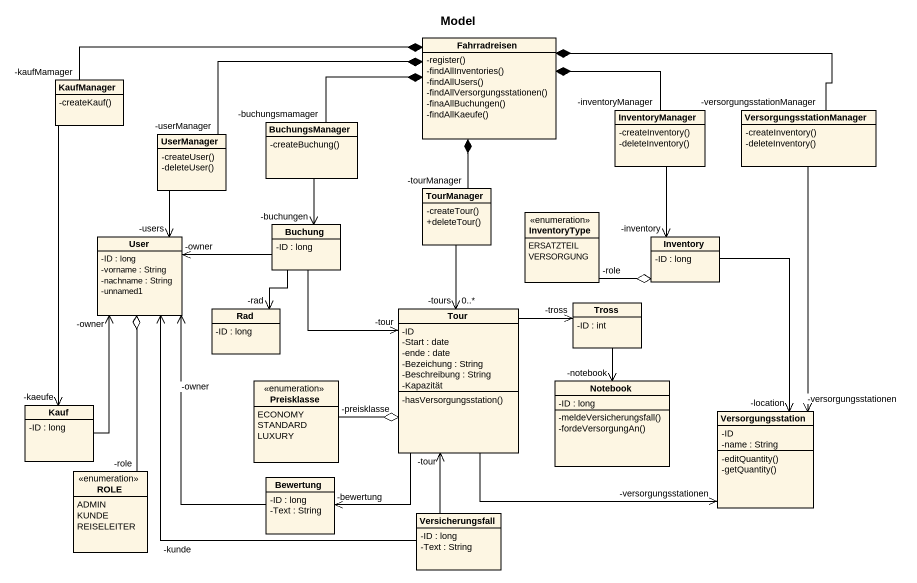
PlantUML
@startuml
title Model
hide circle
hide empty members
skinparam classAttributeIconSize 0
class Fahrradreisen {
  -register()
  -findAllInventories()
  -findAllUsers()
  -findAllVersorgungsstationen()
  -finaAllBuchungen()
  -findAllKaeufe()
}
class KaufManager {
  -createKauf()
}
class InventoryManager {
  -createInventory()
  -deleteInventory()
}
class VersorgungsstationManager {
  -createInventory()
  -deleteInventory()
}
class UserManager {
  -createUser()
  -deleteUser()
}
class BuchungsManager {
  -createBuchung()
}
class Buchung {
  -ID : long
}
class TourManager {
  -createTour()
  +deleteTour()
}
enum InventoryType {
  ERSATZTEIL
  VERSORGUNG
}
class User {
  -ID : long
  -vorname : String
  -nachname : String
  -unnamed1
}
class Inventory {
  -ID : long
}
class Tross {
  -ID : int
}
class Rad {
  -ID : long
}
class Tour {
  -ID
  -Start : date
  -ende : date
  -Bezeichung : String
  -Beschreibung : String
  -Kapazität
  -hasVersorgungsstation()
}
enum Preisklasse {
  ECONOMY
  STANDARD
  LUXURY
}
class Notebook {
  -ID : long
  -meldeVersicherungsfall()
  -fordeVersorgungAn()
}
class Kauf {
  -ID : long
}
class Versorgungsstation {
  -ID
  -name : String
  -editQuantity()
  -getQuantity()
}
enum ROLE {
  ADMIN
  KUNDE
  REISELEITER
}
class Bewertung {
  -ID : long
  -Text : String
}
class Versicherungsfall {
  -ID : long
  -Text : String
}
Fahrradreisen *-left- "-kaufMamager" KaufManager
Fahrradreisen *-right- "-inventoryManager" InventoryManager
Fahrradreisen *-right- "-versorgungsstationManager" VersorgungsstationManager
Fahrradreisen *-left- "-userManager" UserManager
Fahrradreisen *-left- "-buchungsmamager" BuchungsManager
Fahrradreisen *-- "-tourManager" TourManager
KaufManager --> "-kaeufe" Kauf
InventoryManager --> "-inventory" Inventory
VersorgungsstationManager --> "-versorgungsstationen" Versorgungsstation
UserManager --> "-users" User
BuchungsManager --> "-buchungen" Buchung
Buchung -left-> "-owner" User
Buchung --> "-rad" Rad
Buchung --> "-tour" Tour
TourManager --> "-tours\n0..*" Tour
User o-- "-role" ROLE
Inventory o-left- "-role" InventoryType
Inventory --> "-location" Versorgungsstation
Tross --> "-notebook" Notebook
Tour -right-> "-tross" Tross
Tour o-left- "-preisklasse" Preisklasse
Tour -right-> "-versorgungsstationen" Versorgungsstation
Tour --> "-bewertung" Bewertung
Kauf -up-> "-owner" User
Bewertung -up-> "-owner" User
Versicherungsfall -up-> "-kunde" User
Versicherungsfall -up-> "-tour" Tour
@enduml
